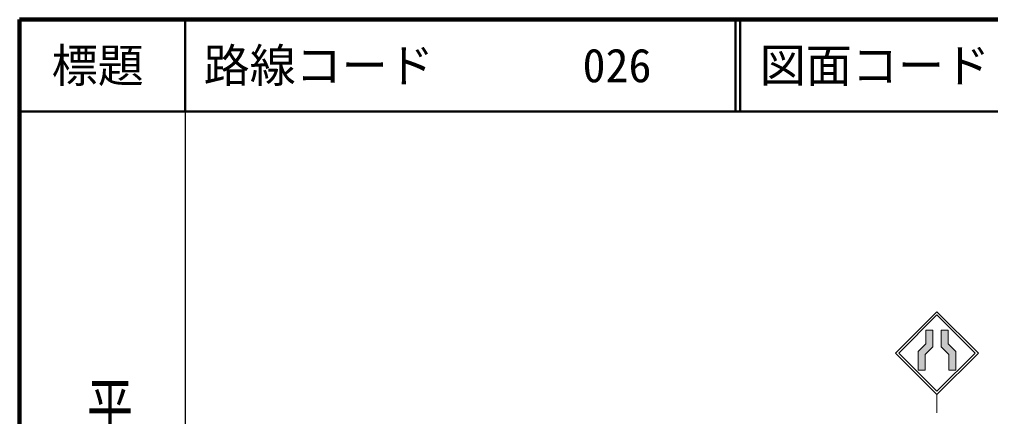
# Model space of a CAD drawing. Units: millimetres, scale not verified. Extents: x 40000 to 680000, y 20000 to 380000.
# Drawn here: x 40000 to 145440, y 336833 to 380000 of the extents above; entities that cross this region are included whole.
import ezdxf
from ezdxf.enums import TextEntityAlignment as Align

# ---------------------------------------------------------------- set-up
doc = ezdxf.new("R2010")
doc.units = ezdxf.units.MM
doc.header["$LTSCALE"] = 1000
for name, color, linetype, lineweight in [('M-STR-STRC', 7, 'Continuous', 13), ('M-TTL', 2, 'Continuous', 140), ('M-TTL-BAND', 7, 'Continuous', 25), ('M-TTL-LINE', 7, 'Continuous', 50)]:
    doc.layers.add(name, color=color, linetype=linetype, lineweight=lineweight)
doc.layers.add('M-TTL-TXT', color=7, linetype='Continuous')
doc.styles.add('@ＭＳ ゴシック', font='')
doc.styles.add('ＭＳ ゴシック', font='')
doc.styles.get('@ＭＳ ゴシック').set_extended_font_data('@MS Gothic')
doc.styles.get('ＭＳ ゴシック').set_extended_font_data('MS Gothic')

msp = doc.modelspace()

# ---------------------------------------------------------------- hatches: boundary and pattern name
at = {"layer": 'M-STR-STRC'}
for points in [[(138412, 344724), (138412, 346235), (139162, 346235), (139162, 344414), (138329, 343580), (138329, 341872), (137579, 341872), (137579, 343891)], [(140079, 346235), (140829, 346235), (140829, 344724), (141662, 343891), (141662, 341872), (140912, 341872), (140912, 343580), (140079, 344413)]]:
    msp.add_hatch(color=256, dxfattribs=at).paths.add_polyline_path(points)

# ---------------------------------------------------------------- linework, layer by layer
for p, q in [((135121, 343736), (139621, 348236)), ((144122, 343736), (139621, 348236)), ((135475, 343736), (139621, 347883)), ((143768, 343736), (139621, 347883)), ((138412, 346235), (138412, 344724)), ((138412, 346235), (139162, 346235)), ((139162, 346235), (139162, 344414)), ((140079, 346235), (140079, 344413)), ((140079, 346235), (140829, 346235)), ((140829, 346235), (140829, 344724)), ((135121, 343736), (139621, 339235)), ((135475, 343736), (139621, 339589)), ((137579, 343891), (138412, 344724)), ((137579, 343891), (137579, 341872)), ((138329, 343580), (139162, 344414)), ((139621, 339589), (143768, 343736)), ((139622, 339236), (144122, 343736)), ((140912, 343580), (140079, 344413)), ((141662, 343891), (140829, 344724)), ((141662, 343891), (141662, 341872)), ((138329, 343580), (138329, 341872)), ((140912, 343580), (140912, 341872)), ((137579, 341872), (138329, 341872)), ((140912, 341872), (141662, 341872)), ((139621, 339235), (139621, 337235))]:
    msp.add_line(p, q, dxfattribs=at)
at = {"layer": 'M-TTL'}
for p, q in [((40000, 380000), (40000, 20000)), ((680000, 380000), (40000, 380000))]:
    msp.add_line(p, q, dxfattribs=at)
at = {"layer": 'M-TTL-BAND'}
msp.add_line((58000, 370000), (58000, 20000), dxfattribs=at)
at = {"layer": 'M-TTL-LINE'}
for p, q in [((58000, 380000), (58000, 370000)), ((117750, 380000), (117750, 370000)), ((118250, 380000), (118250, 370000)), ((40000, 370000), (680000, 370000))]:
    msp.add_line(p, q, dxfattribs=at)

# ---------------------------------------------------------------- texts
at = {"layer": 'M-TTL-BAND', "style": '@ＭＳ ゴシック', "width": 1.4}
msp.add_text('平  面  図', height=3666, rotation=270, dxfattribs=at).set_placement((49777, 306475), align=Align.MIDDLE_RIGHT)
at = {"layer": 'M-TTL-TXT', "style": 'ＭＳ ゴシック'}
msp.add_text('標題', height=3666, dxfattribs=at).set_placement((48500, 375000), align=Align.MIDDLE_CENTER)
for s, p in [('路線コード', (60000, 375000)), ('026', (101142, 375000)), ('図面コード', (120380, 375000))]:
    msp.add_text(s, height=3666, dxfattribs=at).set_placement(p, align=Align.MIDDLE_LEFT)

doc.saveas('drawing.dxf')
